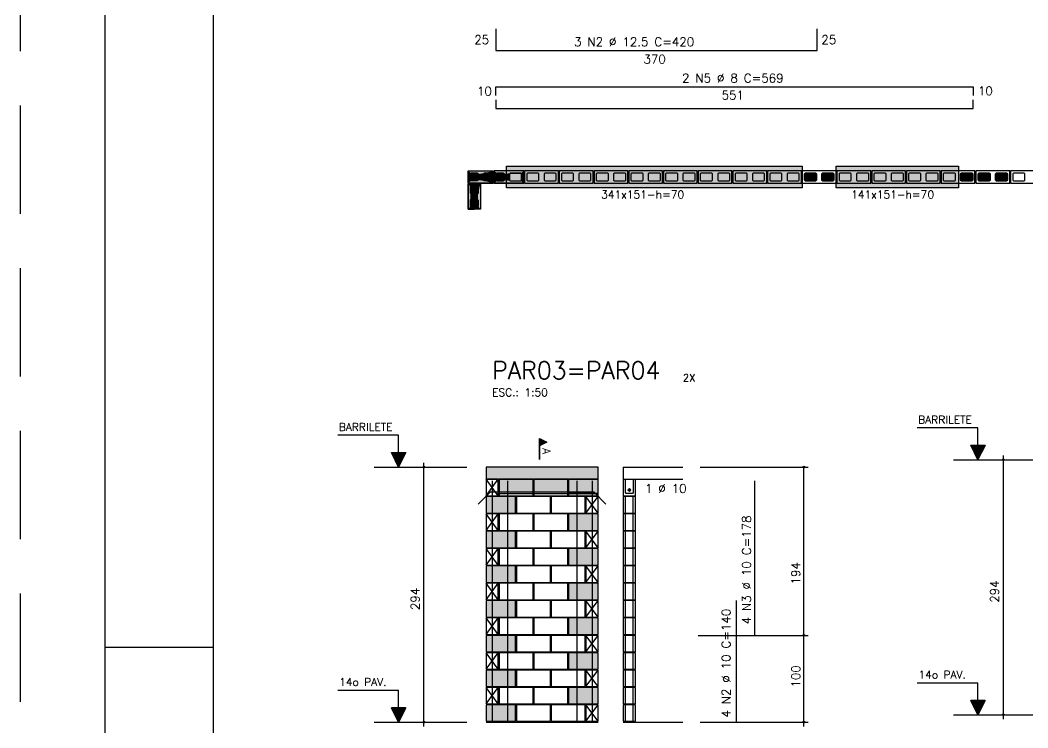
# Model space of a CAD drawing. Extents: x -1 to 122, y -1 to 61.
# Drawn here: x -1.06 to 22.16, y 27.95 to 44.27 of the extents above; entities that cross this region are included whole.
import ezdxf

# ---------------------------------------------------------------- set-up
doc = ezdxf.new("R2010")
doc.units = 0
doc.header["$MEASUREMENT"] = 0
doc.linetypes.add('ESTILO_TQS_0001', pattern=[0.45, 0.3, -0.15])
doc.linetypes.add('HIDDEN', pattern=[0.375, 0.25, -0.125])
doc.layers.get('0').update_dxf_attribs({"linetype": 'CONTINUOUS'})
doc.layers.get('Defpoints').update_dxf_attribs({"linetype": 'CONTINUOUS'})
for name, color, linetype in [('ARQ_FOLHA', 7, 'CONTINUOUS'), ('PENA_01', 1, 'CONTINUOUS'), ('PENA_02', 2, 'CONTINUOUS'), ('PENA_03', 3, 'CONTINUOUS'), ('PENA_05', 5, 'CONTINUOUS'), ('PENA_06', 6, 'CONTINUOUS'), ('PENA_09', 254, 'CONTINUOUS'), ('PENA_11', 252, 'CONTINUOUS'), ('PENA_21', 100, 'CONTINUOUS'), ('PENA_23', 50, 'CONTINUOUS'), ('PENA_27', 21, 'CONTINUOUS')]:
    doc.layers.add(name, color=color, linetype=linetype)
doc.styles.get("Standard").update_dxf_attribs({"font": 'ROMANS.SHX'})

# ---------------------------------------------------------------- blocks, each defined once
blk = doc.blocks.new('FOLHA A1+1 - 1102 X 594')
at = {"layer": 'ARQ_FOLHA', "color": 1}
blk.add_line((-1164, 297), (-1189, 297), dxfattribs=at)
for points in [[(-1189, 0), (0, 0), (0, 594), (-1189, 594)], [(-1164, 10), (-10, 10), (-10, 584), (-1164, 584)]]:
    blk.add_lwpolyline(points, close=True, dxfattribs=at)
at = {"layer": 'Defpoints', "color": 8, "linetype": 'HIDDEN', "ltscale": 100}
blk.add_lwpolyline([(-1208.5, 609.5), (-1208.5, -15.5), (19.5, -15.5), (19.5, 609.5)], close=True, dxfattribs=at)

msp = doc.modelspace()

# ---------------------------------------------------------------- linework, layer by layer
at = {"layer": 'PENA_01', "linetype": 'Continuous'}
for p, q in [((7.097, 33.966), (9.228, 33.966)), ((20.45, 34.135), (22.581, 34.135)), ((9.976, 33.356), (10.756, 33.356)), ((10.776, 33.356), (11.556, 33.356)), ((11.576, 33.356), (12.256, 33.356)), ((20.45, 28.255), (22.581, 28.255)), ((7.097, 28.086), (9.228, 28.086))]:
    msp.add_line(p, q, dxfattribs=at)
at = {"layer": 'PENA_01', "linetype": 'ESTILO_TQS_0001'}
for points in [[(9.492, 40.583), (9.472, 40.563), (9.332, 40.563), (9.312, 40.583), (9.312, 40.723), (9.332, 40.743), (9.472, 40.743), (9.492, 40.723), (9.492, 40.583)], [(9.792, 40.583), (9.772, 40.563), (9.632, 40.563), (9.612, 40.583), (9.612, 40.723), (9.632, 40.743), (9.772, 40.743), (9.792, 40.723), (9.792, 40.583)], [(9.332, 40.263), (9.312, 40.283), (9.312, 40.423), (9.332, 40.443), (9.472, 40.443), (9.492, 40.423), (9.492, 40.283), (9.472, 40.263), (9.332, 40.263)], [(9.332, 39.963), (9.312, 39.983), (9.312, 40.123), (9.332, 40.143), (9.472, 40.143), (9.492, 40.123), (9.492, 39.983), (9.472, 39.963), (9.332, 39.963)]]:
    msp.add_lwpolyline(points, dxfattribs=at)
at = {"layer": 'PENA_01', "linetype": 'Continuous'}
for points in [[(9.932, 40.563), (10.072, 40.563), (10.092, 40.583), (10.092, 40.723), (10.072, 40.743), (9.932, 40.743), (9.912, 40.723), (9.912, 40.583), (9.932, 40.563)], [(10.232, 40.563), (10.472, 40.563), (10.492, 40.583), (10.492, 40.723), (10.472, 40.743), (10.232, 40.743), (10.212, 40.723), (10.212, 40.583), (10.232, 40.563)], [(10.612, 40.583), (10.632, 40.563), (10.872, 40.563), (10.892, 40.583), (10.892, 40.723), (10.872, 40.743), (10.632, 40.743), (10.612, 40.723), (10.612, 40.583)], [(11.012, 40.583), (11.032, 40.563), (11.272, 40.563), (11.292, 40.583), (11.292, 40.723), (11.272, 40.743), (11.032, 40.743), (11.012, 40.723), (11.012, 40.583)], [(11.412, 40.583), (11.432, 40.563), (11.672, 40.563), (11.692, 40.583), (11.692, 40.723), (11.672, 40.743), (11.432, 40.743), (11.412, 40.723), (11.412, 40.583)], [(11.812, 40.583), (11.832, 40.563), (12.072, 40.563), (12.092, 40.583), (12.092, 40.723), (12.072, 40.743), (11.832, 40.743), (11.812, 40.723), (11.812, 40.583)], [(12.212, 40.583), (12.232, 40.563), (12.472, 40.563), (12.492, 40.583), (12.492, 40.723), (12.472, 40.743), (12.232, 40.743), (12.212, 40.723), (12.212, 40.583)], [(12.612, 40.583), (12.632, 40.563), (12.872, 40.563), (12.892, 40.583), (12.892, 40.723), (12.872, 40.743), (12.632, 40.743), (12.612, 40.723), (12.612, 40.583)], [(13.012, 40.583), (13.032, 40.563), (13.272, 40.563), (13.292, 40.583), (13.292, 40.723), (13.272, 40.743), (13.032, 40.743), (13.012, 40.723), (13.012, 40.583)], [(13.412, 40.583), (13.432, 40.563), (13.672, 40.563), (13.692, 40.583), (13.692, 40.723), (13.672, 40.743), (13.432, 40.743), (13.412, 40.723), (13.412, 40.583)], [(13.812, 40.583), (13.832, 40.563), (14.072, 40.563), (14.092, 40.583), (14.092, 40.723), (14.072, 40.743), (13.832, 40.743), (13.812, 40.723), (13.812, 40.583)], [(14.212, 40.583), (14.232, 40.563), (14.472, 40.563), (14.492, 40.583), (14.492, 40.723), (14.472, 40.743), (14.232, 40.743), (14.212, 40.723), (14.212, 40.583)], [(14.612, 40.583), (14.632, 40.563), (14.872, 40.563), (14.892, 40.583), (14.892, 40.723), (14.872, 40.743), (14.632, 40.743), (14.612, 40.723), (14.612, 40.583)], [(15.012, 40.583), (15.032, 40.563), (15.272, 40.563), (15.292, 40.583), (15.292, 40.723), (15.272, 40.743), (15.032, 40.743), (15.012, 40.723), (15.012, 40.583)], [(15.412, 40.583), (15.432, 40.563), (15.672, 40.563), (15.692, 40.583), (15.692, 40.723), (15.672, 40.743), (15.432, 40.743), (15.412, 40.723), (15.412, 40.583)], [(15.812, 40.583), (15.832, 40.563), (16.072, 40.563), (16.092, 40.583), (16.092, 40.723), (16.072, 40.743), (15.832, 40.743), (15.812, 40.723), (15.812, 40.583)], [(16.212, 40.583), (16.232, 40.563), (16.472, 40.563), (16.492, 40.583), (16.492, 40.723), (16.472, 40.743), (16.232, 40.743), (16.212, 40.723), (16.212, 40.583)], [(16.612, 40.583), (16.632, 40.563), (16.872, 40.563), (16.892, 40.583), (16.892, 40.723), (16.872, 40.743), (16.632, 40.743), (16.612, 40.723), (16.612, 40.583)], [(17.012, 40.583), (17.032, 40.563), (17.272, 40.563), (17.292, 40.583), (17.292, 40.723), (17.272, 40.743), (17.032, 40.743), (17.012, 40.723), (17.012, 40.583)], [(17.412, 40.583), (17.432, 40.563), (17.672, 40.563), (17.692, 40.583), (17.692, 40.723), (17.672, 40.743), (17.432, 40.743), (17.412, 40.723), (17.412, 40.583)], [(17.812, 40.583), (17.832, 40.563), (18.072, 40.563), (18.092, 40.583), (18.092, 40.723), (18.072, 40.743), (17.832, 40.743), (17.812, 40.723), (17.812, 40.583)], [(18.212, 40.583), (18.232, 40.563), (18.472, 40.563), (18.492, 40.583), (18.492, 40.723), (18.472, 40.743), (18.232, 40.743), (18.212, 40.723), (18.212, 40.583)], [(18.612, 40.583), (18.632, 40.563), (18.872, 40.563), (18.892, 40.583), (18.892, 40.723), (18.872, 40.743), (18.632, 40.743), (18.612, 40.723), (18.612, 40.583)], [(19.012, 40.583), (19.032, 40.563), (19.272, 40.563), (19.292, 40.583), (19.292, 40.723), (19.272, 40.743), (19.032, 40.743), (19.012, 40.723), (19.012, 40.583)], [(19.412, 40.583), (19.432, 40.563), (19.672, 40.563), (19.692, 40.583), (19.692, 40.723), (19.672, 40.743), (19.432, 40.743), (19.412, 40.723), (19.412, 40.583)], [(19.812, 40.583), (19.832, 40.563), (20.072, 40.563), (20.092, 40.583), (20.092, 40.723), (20.072, 40.743), (19.832, 40.743), (19.812, 40.723), (19.812, 40.583)], [(20.212, 40.583), (20.232, 40.563), (20.472, 40.563), (20.492, 40.583), (20.492, 40.723), (20.472, 40.743), (20.232, 40.743), (20.212, 40.723), (20.212, 40.583)], [(20.612, 40.583), (20.632, 40.563), (20.872, 40.563), (20.892, 40.583), (20.892, 40.723), (20.872, 40.743), (20.632, 40.743), (20.612, 40.723), (20.612, 40.583)], [(21.012, 40.583), (21.032, 40.563), (21.272, 40.563), (21.292, 40.583), (21.292, 40.723), (21.272, 40.743), (21.032, 40.743), (21.012, 40.723), (21.012, 40.583)], [(21.412, 40.583), (21.432, 40.563), (21.672, 40.563), (21.692, 40.583), (21.692, 40.723), (21.672, 40.743), (21.432, 40.743), (21.412, 40.723), (21.412, 40.583)], [(21.812, 40.583), (21.832, 40.563), (22.072, 40.563), (22.092, 40.583), (22.092, 40.723), (22.072, 40.743), (21.832, 40.743), (21.812, 40.723), (21.812, 40.583)]]:
    msp.add_lwpolyline(points, dxfattribs=at)
at = {"layer": 'PENA_02', "linetype": 'Continuous'}
for p, q in [((9.956, 33.686), (9.676, 33.686)), ((9.676, 33.686), (9.676, 33.306)), ((9.956, 33.306), (9.956, 33.686)), ((9.676, 33.306), (9.956, 33.306)), ((12.256, 33.286), (11.976, 33.286)), ((11.976, 33.286), (11.976, 32.906)), ((12.256, 32.906), (12.256, 33.286)), ((9.956, 32.886), (9.676, 32.886)), ((9.676, 32.886), (9.676, 32.506)), ((9.956, 32.506), (9.956, 32.886)), ((11.976, 32.906), (12.256, 32.906)), ((9.676, 32.506), (9.956, 32.506)), ((12.256, 32.486), (11.976, 32.486)), ((11.976, 32.486), (11.976, 32.106)), ((12.256, 32.106), (12.256, 32.486)), ((9.956, 32.086), (9.676, 32.086)), ((9.676, 32.086), (9.676, 31.706)), ((9.956, 31.706), (9.956, 32.086)), ((11.976, 32.106), (12.256, 32.106)), ((9.676, 31.706), (9.956, 31.706)), ((12.256, 31.686), (11.976, 31.686)), ((11.976, 31.686), (11.976, 31.306)), ((12.256, 31.306), (12.256, 31.686)), ((9.956, 31.286), (9.676, 31.286)), ((9.676, 31.286), (9.676, 30.906)), ((9.956, 30.906), (9.956, 31.286)), ((11.976, 31.306), (12.256, 31.306)), ((9.676, 30.906), (9.956, 30.906)), ((12.256, 30.886), (11.976, 30.886)), ((11.976, 30.886), (11.976, 30.506)), ((12.256, 30.506), (12.256, 30.886)), ((9.956, 30.486), (9.676, 30.486)), ((9.676, 30.486), (9.676, 30.106)), ((9.956, 30.106), (9.956, 30.486)), ((11.976, 30.506), (12.256, 30.506)), ((9.676, 30.106), (9.956, 30.106)), ((12.256, 30.086), (11.976, 30.086)), ((11.976, 30.086), (11.976, 29.706)), ((12.256, 29.706), (12.256, 30.086)), ((9.956, 29.686), (9.676, 29.686)), ((9.676, 29.686), (9.676, 29.306)), ((9.956, 29.306), (9.956, 29.686)), ((11.976, 29.706), (12.256, 29.706)), ((9.676, 29.306), (9.956, 29.306)), ((12.256, 29.286), (11.976, 29.286)), ((11.976, 29.286), (11.976, 28.906)), ((12.256, 28.906), (12.256, 29.286)), ((9.956, 28.886), (9.676, 28.886)), ((9.676, 28.886), (9.676, 28.506)), ((9.956, 28.506), (9.956, 28.886)), ((11.976, 28.906), (12.256, 28.906)), ((9.676, 28.506), (9.956, 28.506)), ((12.256, 28.486), (11.976, 28.486)), ((11.976, 28.486), (11.976, 28.106)), ((12.256, 28.106), (12.256, 28.486)), ((11.976, 28.106), (12.256, 28.106)), ((9.676, 28.086), (12.256, 28.086))]:
    msp.add_line(p, q, dxfattribs=at)
for points in [[(9.842, 40.513), (9.262, 40.513), (9.262, 40.793), (9.842, 40.793), (9.842, 40.513)], [(9.862, 40.513), (10.542, 40.513), (10.542, 40.793), (9.862, 40.793), (9.862, 40.513)], [(10.562, 40.513), (11.342, 40.513), (11.342, 40.793), (10.562, 40.793), (10.562, 40.513)], [(11.362, 40.513), (12.142, 40.513), (12.142, 40.793), (11.362, 40.793), (11.362, 40.513)], [(12.162, 40.513), (12.942, 40.513), (12.942, 40.793), (12.162, 40.793), (12.162, 40.513)], [(12.962, 40.513), (13.742, 40.513), (13.742, 40.793), (12.962, 40.793), (12.962, 40.513)], [(13.762, 40.513), (14.542, 40.513), (14.542, 40.793), (13.762, 40.793), (13.762, 40.513)], [(14.562, 40.513), (15.342, 40.513), (15.342, 40.793), (14.562, 40.793), (14.562, 40.513)], [(15.362, 40.513), (16.142, 40.513), (16.142, 40.793), (15.362, 40.793), (15.362, 40.513)], [(16.162, 40.513), (16.942, 40.513), (16.942, 40.793), (16.162, 40.793), (16.162, 40.513)], [(16.962, 40.513), (17.742, 40.513), (17.742, 40.793), (16.962, 40.793), (16.962, 40.513)], [(17.762, 40.513), (18.542, 40.513), (18.542, 40.793), (17.762, 40.793), (17.762, 40.513)], [(18.562, 40.513), (19.342, 40.513), (19.342, 40.793), (18.562, 40.793), (18.562, 40.513)], [(19.362, 40.513), (20.142, 40.513), (20.142, 40.793), (19.362, 40.793), (19.362, 40.513)], [(20.162, 40.513), (20.942, 40.513), (20.942, 40.793), (20.162, 40.793), (20.162, 40.513)], [(20.962, 40.513), (21.742, 40.513), (21.742, 40.793), (20.962, 40.793), (20.962, 40.513)], [(21.762, 40.513), (22.542, 40.513), (22.542, 40.793), (21.762, 40.793), (21.762, 40.513)], [(9.262, 39.913), (9.262, 40.493), (9.542, 40.493), (9.542, 39.913), (9.262, 39.913)], [(9.676, 33.686), (12.256, 33.686), (12.256, 33.966), (9.676, 33.966), (9.676, 33.686)], [(9.976, 33.306), (10.756, 33.306), (10.756, 33.686), (9.976, 33.686), (9.976, 33.306)], [(10.776, 33.306), (11.556, 33.306), (11.556, 33.686), (10.776, 33.686), (10.776, 33.306)], [(11.576, 33.306), (12.256, 33.306), (12.256, 33.686), (11.576, 33.686), (11.576, 33.306)], [(9.676, 32.906), (10.356, 32.906), (10.356, 33.286), (9.676, 33.286), (9.676, 32.906)], [(10.376, 32.906), (11.156, 32.906), (11.156, 33.286), (10.376, 33.286), (10.376, 32.906)], [(11.176, 32.906), (11.956, 32.906), (11.956, 33.286), (11.176, 33.286), (11.176, 32.906)], [(9.976, 32.506), (10.756, 32.506), (10.756, 32.886), (9.976, 32.886), (9.976, 32.506)], [(10.776, 32.506), (11.556, 32.506), (11.556, 32.886), (10.776, 32.886), (10.776, 32.506)], [(11.576, 32.506), (12.256, 32.506), (12.256, 32.886), (11.576, 32.886), (11.576, 32.506)], [(9.676, 32.106), (10.356, 32.106), (10.356, 32.486), (9.676, 32.486), (9.676, 32.106)], [(10.376, 32.106), (11.156, 32.106), (11.156, 32.486), (10.376, 32.486), (10.376, 32.106)], [(11.176, 32.106), (11.956, 32.106), (11.956, 32.486), (11.176, 32.486), (11.176, 32.106)], [(9.976, 31.706), (10.756, 31.706), (10.756, 32.086), (9.976, 32.086), (9.976, 31.706)], [(10.776, 31.706), (11.556, 31.706), (11.556, 32.086), (10.776, 32.086), (10.776, 31.706)], [(11.576, 31.706), (12.256, 31.706), (12.256, 32.086), (11.576, 32.086), (11.576, 31.706)], [(9.676, 31.306), (10.356, 31.306), (10.356, 31.686), (9.676, 31.686), (9.676, 31.306)], [(10.376, 31.306), (11.156, 31.306), (11.156, 31.686), (10.376, 31.686), (10.376, 31.306)], [(11.176, 31.306), (11.956, 31.306), (11.956, 31.686), (11.176, 31.686), (11.176, 31.306)], [(9.976, 30.906), (10.756, 30.906), (10.756, 31.286), (9.976, 31.286), (9.976, 30.906)], [(10.776, 30.906), (11.556, 30.906), (11.556, 31.286), (10.776, 31.286), (10.776, 30.906)], [(11.576, 30.906), (12.256, 30.906), (12.256, 31.286), (11.576, 31.286), (11.576, 30.906)], [(9.676, 30.506), (10.356, 30.506), (10.356, 30.886), (9.676, 30.886), (9.676, 30.506)], [(10.376, 30.506), (11.156, 30.506), (11.156, 30.886), (10.376, 30.886), (10.376, 30.506)], [(11.176, 30.506), (11.956, 30.506), (11.956, 30.886), (11.176, 30.886), (11.176, 30.506)], [(9.976, 30.106), (10.756, 30.106), (10.756, 30.486), (9.976, 30.486), (9.976, 30.106)], [(10.776, 30.106), (11.556, 30.106), (11.556, 30.486), (10.776, 30.486), (10.776, 30.106)], [(11.576, 30.106), (12.256, 30.106), (12.256, 30.486), (11.576, 30.486), (11.576, 30.106)], [(9.676, 29.706), (10.356, 29.706), (10.356, 30.086), (9.676, 30.086), (9.676, 29.706)], [(10.376, 29.706), (11.156, 29.706), (11.156, 30.086), (10.376, 30.086), (10.376, 29.706)], [(11.176, 29.706), (11.956, 29.706), (11.956, 30.086), (11.176, 30.086), (11.176, 29.706)], [(9.976, 29.306), (10.756, 29.306), (10.756, 29.686), (9.976, 29.686), (9.976, 29.306)], [(10.776, 29.306), (11.556, 29.306), (11.556, 29.686), (10.776, 29.686), (10.776, 29.306)], [(11.576, 29.306), (12.256, 29.306), (12.256, 29.686), (11.576, 29.686), (11.576, 29.306)], [(9.676, 28.906), (10.356, 28.906), (10.356, 29.286), (9.676, 29.286), (9.676, 28.906)], [(10.376, 28.906), (11.156, 28.906), (11.156, 29.286), (10.376, 29.286), (10.376, 28.906)], [(11.176, 28.906), (11.956, 28.906), (11.956, 29.286), (11.176, 29.286), (11.176, 28.906)], [(9.976, 28.506), (10.756, 28.506), (10.756, 28.886), (9.976, 28.886), (9.976, 28.506)], [(10.776, 28.506), (11.556, 28.506), (11.556, 28.886), (10.776, 28.886), (10.776, 28.506)], [(11.576, 28.506), (12.256, 28.506), (12.256, 28.886), (11.576, 28.886), (11.576, 28.506)], [(9.676, 28.106), (10.356, 28.106), (10.356, 28.486), (9.676, 28.486), (9.676, 28.106)], [(10.376, 28.106), (11.156, 28.106), (11.156, 28.486), (10.376, 28.486), (10.376, 28.106)], [(11.176, 28.106), (11.956, 28.106), (11.956, 28.486), (11.176, 28.486), (11.176, 28.106)]]:
    msp.add_lwpolyline(points, dxfattribs=at)
for centre, radius in [((21.596, 34.135), 0.02), ((21.596, 34.135), 0.01), ((8.243, 33.966), 0.02), ((8.243, 33.966), 0.01), ((16.996, 33.966), 0.02), ((16.996, 33.966), 0.01), ((16.996, 30.086), 0.02), ((16.996, 30.086), 0.01), ((8.243, 28.086), 0.02), ((16.996, 28.086), 0.02), ((21.596, 28.255), 0.02), ((21.596, 28.255), 0.01), ((8.243, 28.086), 0.01), ((16.996, 28.086), 0.01)]:
    msp.add_circle(centre, radius, dxfattribs=at)
at = {"layer": 'PENA_03', "linetype": 'Continuous'}
for p, q in [((21.009, 34.867), (19.609, 34.867)), ((21.009, 34.467), (21.009, 34.867)), ((21.01, 34.467), (21.01, 34.869)), ((7.656, 34.698), (6.256, 34.698)), ((7.656, 34.298), (7.656, 34.698)), ((7.658, 34.298), (7.658, 34.699)), ((10.909, 34.137), (10.909, 34.623)), ((10.909, 34.623), (11.074, 34.54)), ((10.909, 34.622), (10.909, 34.459)), ((10.909, 34.622), (11.073, 34.54)), ((10.921, 34.617), (10.921, 34.464)), ((10.934, 34.611), (10.934, 34.47)), ((10.947, 34.604), (10.947, 34.477)), ((11.073, 34.54), (10.909, 34.459)), ((11.074, 34.54), (10.909, 34.458)), ((10.909, 34.458), (10.909, 34.137)), ((10.96, 34.598), (10.96, 34.483)), ((10.972, 34.592), (10.972, 34.489)), ((10.985, 34.585), (10.985, 34.496)), ((10.998, 34.579), (10.998, 34.502)), ((11.011, 34.572), (11.011, 34.509)), ((11.023, 34.566), (11.023, 34.515)), ((11.036, 34.56), (11.036, 34.521)), ((11.049, 34.553), (11.049, 34.528)), ((11.062, 34.547), (11.062, 34.534)), ((21.009, 34.135), (20.843, 34.467)), ((20.843, 34.467), (21.009, 34.467)), ((21.009, 34.138), (20.846, 34.466)), ((21.173, 34.466), (20.846, 34.466)), ((21.163, 34.442), (20.856, 34.442)), ((21.15, 34.416), (20.869, 34.416)), ((21.137, 34.391), (20.882, 34.391)), ((21.175, 34.467), (21.009, 34.135)), ((21.173, 34.466), (21.009, 34.138)), ((21.01, 34.467), (21.175, 34.467)), ((7.657, 33.966), (7.491, 34.298)), ((7.491, 34.298), (7.656, 34.298)), ((7.657, 33.969), (7.493, 34.296)), ((7.821, 34.296), (7.493, 34.296)), ((7.81, 34.272), (7.504, 34.272)), ((7.797, 34.247), (7.516, 34.247)), ((7.785, 34.221), (7.529, 34.221)), ((7.772, 34.196), (7.542, 34.196)), ((7.759, 34.17), (7.555, 34.17)), ((7.746, 34.145), (7.568, 34.145)), ((7.823, 34.298), (7.657, 33.966)), ((7.821, 34.296), (7.657, 33.969)), ((7.658, 34.298), (7.823, 34.298)), ((21.124, 34.365), (20.895, 34.365)), ((21.112, 34.34), (20.907, 34.34)), ((21.099, 34.314), (20.92, 34.314)), ((21.086, 34.289), (20.933, 34.289)), ((21.073, 34.263), (20.946, 34.263)), ((21.06, 34.237), (20.958, 34.237)), ((21.048, 34.212), (20.971, 34.212)), ((21.035, 34.186), (20.984, 34.186)), ((21.022, 34.161), (20.997, 34.161)), ((21.596, 28.155), (21.596, 34.235)), ((7.733, 34.119), (7.58, 34.119)), ((7.721, 34.093), (7.593, 34.093)), ((7.708, 34.068), (7.606, 34.068)), ((7.695, 34.042), (7.619, 34.042)), ((7.682, 34.017), (7.631, 34.017)), ((7.67, 33.991), (7.644, 33.991)), ((8.243, 27.985), (8.243, 34.066)), ((12.836, 33.966), (12.836, 33.306)), ((12.836, 33.966), (14.206, 33.966)), ((14.606, 33.966), (17.096, 33.966)), ((16.996, 27.985), (16.996, 33.966)), ((9.676, 33.306), (9.956, 33.686)), ((9.956, 33.306), (9.676, 33.686)), ((12.836, 33.686), (14.206, 33.686)), ((11.976, 32.906), (12.256, 33.286)), ((12.256, 32.906), (11.976, 33.286)), ((12.886, 32.906), (12.886, 33.286)), ((13.066, 32.906), (13.066, 33.286)), ((9.676, 32.506), (9.956, 32.886)), ((9.956, 32.506), (9.676, 32.886)), ((12.886, 32.506), (12.886, 32.886)), ((13.066, 32.506), (13.066, 32.886)), ((11.976, 32.106), (12.256, 32.486)), ((12.256, 32.106), (11.976, 32.486)), ((12.886, 32.106), (12.886, 32.486)), ((13.066, 32.106), (13.066, 32.486)), ((9.676, 31.706), (9.956, 32.086)), ((9.956, 31.706), (9.676, 32.086)), ((12.886, 31.706), (12.886, 32.086)), ((13.066, 31.706), (13.066, 32.086)), ((11.976, 31.306), (12.256, 31.686)), ((12.256, 31.306), (11.976, 31.686)), ((12.886, 31.306), (12.886, 31.686)), ((13.066, 31.306), (13.066, 31.686)), ((9.676, 30.906), (9.956, 31.286)), ((9.956, 30.906), (9.676, 31.286)), ((12.886, 30.906), (12.886, 31.286)), ((13.066, 30.906), (13.066, 31.286)), ((11.976, 30.506), (12.256, 30.886)), ((12.256, 30.506), (11.976, 30.886)), ((12.886, 30.506), (12.886, 30.886)), ((13.066, 30.506), (13.066, 30.886)), ((9.676, 30.106), (9.956, 30.486)), ((9.956, 30.106), (9.676, 30.486)), ((12.886, 30.106), (12.886, 30.486)), ((13.066, 30.106), (13.066, 30.486)), ((11.976, 29.706), (12.256, 30.086)), ((12.256, 29.706), (11.976, 30.086)), ((12.886, 29.706), (12.886, 30.086)), ((13.066, 29.706), (13.066, 30.086)), ((14.564, 30.086), (17.096, 30.086)), ((9.676, 29.306), (9.956, 29.686)), ((9.956, 29.306), (9.676, 29.686)), ((12.886, 29.306), (12.886, 29.686)), ((13.066, 29.306), (13.066, 29.686)), ((11.976, 28.906), (12.256, 29.286)), ((12.256, 28.906), (11.976, 29.286)), ((12.886, 28.906), (12.886, 29.286)), ((13.066, 28.906), (13.066, 29.286)), ((7.656, 28.818), (6.256, 28.818)), ((7.656, 28.418), (7.656, 28.818)), ((7.658, 28.418), (7.658, 28.819)), ((9.676, 28.506), (9.956, 28.886)), ((9.956, 28.506), (9.676, 28.886)), ((12.886, 28.506), (12.886, 28.886)), ((13.066, 28.506), (13.066, 28.886)), ((21.009, 28.987), (19.609, 28.987)), ((21.009, 28.587), (21.009, 28.987)), ((21.01, 28.587), (21.01, 28.989)), ((21.009, 28.255), (20.843, 28.587)), ((20.843, 28.587), (21.009, 28.587)), ((21.009, 28.258), (20.846, 28.586)), ((21.173, 28.586), (20.846, 28.586)), ((21.175, 28.587), (21.009, 28.255)), ((21.173, 28.586), (21.009, 28.258)), ((21.01, 28.587), (21.175, 28.587)), ((7.657, 28.086), (7.491, 28.418)), ((7.491, 28.418), (7.656, 28.418)), ((7.657, 28.089), (7.493, 28.416)), ((7.821, 28.416), (7.493, 28.416)), ((7.81, 28.392), (7.504, 28.392)), ((7.797, 28.367), (7.516, 28.367)), ((7.785, 28.341), (7.529, 28.341)), ((7.823, 28.418), (7.657, 28.086)), ((7.821, 28.416), (7.657, 28.089)), ((7.658, 28.418), (7.823, 28.418)), ((11.976, 28.106), (12.256, 28.486)), ((12.256, 28.106), (11.976, 28.486)), ((12.886, 28.106), (12.886, 28.486)), ((13.066, 28.106), (13.066, 28.486)), ((21.163, 28.562), (20.856, 28.562)), ((21.15, 28.536), (20.869, 28.536)), ((21.137, 28.511), (20.882, 28.511)), ((21.124, 28.485), (20.895, 28.485)), ((21.112, 28.46), (20.907, 28.46)), ((21.099, 28.434), (20.92, 28.434)), ((21.086, 28.409), (20.933, 28.409)), ((21.073, 28.383), (20.946, 28.383)), ((21.06, 28.357), (20.958, 28.357)), ((7.772, 28.316), (7.542, 28.316)), ((7.759, 28.29), (7.555, 28.29)), ((7.746, 28.265), (7.568, 28.265)), ((7.733, 28.239), (7.58, 28.239)), ((7.721, 28.213), (7.593, 28.213)), ((7.708, 28.188), (7.606, 28.188)), ((7.695, 28.162), (7.619, 28.162)), ((7.682, 28.137), (7.631, 28.137)), ((7.67, 28.111), (7.644, 28.111)), ((21.048, 28.332), (20.971, 28.332)), ((21.035, 28.306), (20.984, 28.306)), ((21.022, 28.281), (20.997, 28.281)), ((12.836, 28.086), (14.206, 28.086)), ((14.606, 28.086), (17.096, 28.086))]:
    msp.add_line(p, q, dxfattribs=at)
for points in [[(9.472, 40.743), (9.492, 40.723), (9.492, 40.583), (9.472, 40.563), (9.332, 40.563), (9.312, 40.583), (9.312, 40.723), (9.332, 40.743), (9.472, 40.743)], [(9.772, 40.743), (9.792, 40.723), (9.792, 40.583), (9.772, 40.563), (9.632, 40.563), (9.612, 40.583), (9.612, 40.723), (9.632, 40.743), (9.772, 40.743)], [(10.072, 40.743), (10.092, 40.723), (10.092, 40.583), (10.072, 40.563), (9.932, 40.563), (9.912, 40.583), (9.912, 40.723), (9.932, 40.743), (10.072, 40.743)], [(17.292, 40.583), (17.272, 40.563), (17.032, 40.563), (17.012, 40.583), (17.012, 40.723), (17.032, 40.743), (17.272, 40.743), (17.292, 40.723), (17.292, 40.583)], [(17.692, 40.583), (17.672, 40.563), (17.432, 40.563), (17.412, 40.583), (17.412, 40.723), (17.432, 40.743), (17.672, 40.743), (17.692, 40.723), (17.692, 40.583)], [(20.892, 40.583), (20.872, 40.563), (20.632, 40.563), (20.612, 40.583), (20.612, 40.723), (20.632, 40.743), (20.872, 40.743), (20.892, 40.723), (20.892, 40.583)], [(21.292, 40.583), (21.272, 40.563), (21.032, 40.563), (21.012, 40.583), (21.012, 40.723), (21.032, 40.743), (21.272, 40.743), (21.292, 40.723), (21.292, 40.583)], [(21.692, 40.583), (21.672, 40.563), (21.432, 40.563), (21.412, 40.583), (21.412, 40.723), (21.432, 40.743), (21.672, 40.743), (21.692, 40.723), (21.692, 40.583)], [(9.472, 40.443), (9.492, 40.423), (9.492, 40.283), (9.472, 40.263), (9.332, 40.263), (9.312, 40.283), (9.312, 40.423), (9.332, 40.443), (9.472, 40.443)], [(9.472, 40.143), (9.492, 40.123), (9.492, 39.983), (9.472, 39.963), (9.332, 39.963), (9.312, 39.983), (9.312, 40.123), (9.332, 40.143), (9.472, 40.143)], [(12.836, 33.306), (13.116, 33.306), (13.116, 33.686)], [(13.066, 33.686), (13.066, 33.376), (13.046, 33.356), (12.906, 33.356), (12.886, 33.376), (12.886, 33.686)], [(13, 33.437), (12.998, 33.447), (12.992, 33.455), (12.983, 33.461), (12.972, 33.462), (12.963, 33.458), (12.955, 33.451), (12.951, 33.442), (12.951, 33.432), (12.955, 33.422), (12.963, 33.415), (12.972, 33.412), (12.983, 33.413), (12.992, 33.418), (12.998, 33.427), (13, 33.437)], [(12.836, 32.906), (13.116, 32.906), (13.116, 33.286), (12.836, 33.286), (12.836, 32.906)], [(12.836, 32.506), (13.116, 32.506), (13.116, 32.886), (12.836, 32.886), (12.836, 32.506)], [(12.836, 32.106), (13.116, 32.106), (13.116, 32.486), (12.836, 32.486), (12.836, 32.106)], [(12.836, 31.706), (13.116, 31.706), (13.116, 32.086), (12.836, 32.086), (12.836, 31.706)], [(12.836, 31.306), (13.116, 31.306), (13.116, 31.686), (12.836, 31.686), (12.836, 31.306)], [(12.836, 30.906), (13.116, 30.906), (13.116, 31.286), (12.836, 31.286), (12.836, 30.906)], [(12.836, 30.506), (13.116, 30.506), (13.116, 30.886), (12.836, 30.886), (12.836, 30.506)], [(12.836, 30.106), (13.116, 30.106), (13.116, 30.486), (12.836, 30.486), (12.836, 30.106)], [(12.836, 29.706), (13.116, 29.706), (13.116, 30.086), (12.836, 30.086), (12.836, 29.706)], [(12.836, 29.306), (13.116, 29.306), (13.116, 29.686), (12.836, 29.686), (12.836, 29.306)], [(12.836, 28.906), (13.116, 28.906), (13.116, 29.286), (12.836, 29.286), (12.836, 28.906)], [(12.836, 28.506), (13.116, 28.506), (13.116, 28.886), (12.836, 28.886), (12.836, 28.506)], [(12.836, 28.106), (13.116, 28.106), (13.116, 28.486), (12.836, 28.486), (12.836, 28.106)]]:
    msp.add_lwpolyline(points, dxfattribs=at)
for centre, radius in [((9.402, 40.653), 0.04), ((9.702, 40.653), 0.04), ((10.002, 40.653), 0.04), ((17.152, 40.653), 0.04), ((17.552, 40.653), 0.04), ((20.752, 40.653), 0.04), ((21.152, 40.653), 0.04), ((21.552, 40.653), 0.04), ((9.402, 40.353), 0.04), ((9.402, 40.053), 0.04), ((12.975, 33.437), 0.025)]:
    msp.add_circle(centre, radius, dxfattribs=at)
for points in [[(9.442, 40.653), (9.382, 40.688), (9.365, 40.667)], [(9.442, 40.653), (9.365, 40.667), (9.365, 40.639)], [(9.442, 40.653), (9.365, 40.639), (9.382, 40.618)], [(9.442, 40.653), (9.409, 40.692), (9.382, 40.688)], [(9.442, 40.653), (9.382, 40.618), (9.409, 40.614)], [(9.442, 40.653), (9.433, 40.679), (9.409, 40.692)], [(9.442, 40.653), (9.409, 40.614), (9.433, 40.627)], [(9.442, 40.653), (9.433, 40.627), (9.442, 40.653)], [(9.742, 40.653), (9.682, 40.688), (9.665, 40.667)], [(9.742, 40.653), (9.665, 40.667), (9.665, 40.639)], [(9.742, 40.653), (9.665, 40.639), (9.682, 40.618)], [(9.742, 40.653), (9.709, 40.692), (9.682, 40.688)], [(9.742, 40.653), (9.682, 40.618), (9.709, 40.614)], [(9.742, 40.653), (9.733, 40.679), (9.709, 40.692)], [(9.742, 40.653), (9.709, 40.614), (9.733, 40.627)], [(9.742, 40.653), (9.733, 40.627), (9.742, 40.653)], [(10.042, 40.653), (9.982, 40.688), (9.965, 40.667)], [(10.042, 40.653), (9.965, 40.667), (9.965, 40.639)], [(10.042, 40.653), (9.965, 40.639), (9.982, 40.618)], [(10.042, 40.653), (10.009, 40.692), (9.982, 40.688)], [(10.042, 40.653), (9.982, 40.618), (10.009, 40.614)], [(10.042, 40.653), (10.033, 40.679), (10.009, 40.692)], [(10.042, 40.653), (10.009, 40.614), (10.033, 40.627)], [(10.042, 40.653), (10.033, 40.627), (10.042, 40.653)], [(17.192, 40.653), (17.132, 40.688), (17.115, 40.667)], [(17.192, 40.653), (17.115, 40.667), (17.115, 40.639)], [(17.192, 40.653), (17.115, 40.639), (17.132, 40.618)], [(17.192, 40.653), (17.159, 40.692), (17.132, 40.688)], [(17.192, 40.653), (17.132, 40.618), (17.159, 40.614)], [(17.192, 40.653), (17.183, 40.679), (17.159, 40.692)], [(17.192, 40.653), (17.159, 40.614), (17.183, 40.627)], [(17.192, 40.653), (17.183, 40.627), (17.192, 40.653)], [(17.592, 40.653), (17.532, 40.688), (17.515, 40.667)], [(17.592, 40.653), (17.515, 40.667), (17.515, 40.639)], [(17.592, 40.653), (17.515, 40.639), (17.532, 40.618)], [(17.592, 40.653), (17.559, 40.692), (17.532, 40.688)], [(17.592, 40.653), (17.532, 40.618), (17.559, 40.614)], [(17.592, 40.653), (17.583, 40.679), (17.559, 40.692)], [(17.592, 40.653), (17.559, 40.614), (17.583, 40.627)], [(17.592, 40.653), (17.583, 40.627), (17.592, 40.653)], [(20.792, 40.653), (20.732, 40.688), (20.715, 40.667)], [(20.792, 40.653), (20.715, 40.667), (20.715, 40.639)], [(20.792, 40.653), (20.715, 40.639), (20.732, 40.618)], [(20.792, 40.653), (20.759, 40.692), (20.732, 40.688)], [(20.792, 40.653), (20.732, 40.618), (20.759, 40.614)], [(20.792, 40.653), (20.783, 40.679), (20.759, 40.692)], [(20.792, 40.653), (20.759, 40.614), (20.783, 40.627)], [(20.792, 40.653), (20.783, 40.627), (20.792, 40.653)], [(21.192, 40.653), (21.132, 40.688), (21.115, 40.667)], [(21.192, 40.653), (21.115, 40.667), (21.115, 40.639)], [(21.192, 40.653), (21.115, 40.639), (21.132, 40.618)], [(21.192, 40.653), (21.159, 40.692), (21.132, 40.688)], [(21.192, 40.653), (21.132, 40.618), (21.159, 40.614)], [(21.192, 40.653), (21.183, 40.679), (21.159, 40.692)], [(21.192, 40.653), (21.159, 40.614), (21.183, 40.627)], [(21.192, 40.653), (21.183, 40.627), (21.192, 40.653)], [(21.592, 40.653), (21.532, 40.688), (21.515, 40.667)], [(21.592, 40.653), (21.515, 40.667), (21.515, 40.639)], [(21.592, 40.653), (21.515, 40.639), (21.532, 40.618)], [(21.592, 40.653), (21.559, 40.692), (21.532, 40.688)], [(21.592, 40.653), (21.532, 40.618), (21.559, 40.614)], [(21.592, 40.653), (21.583, 40.679), (21.559, 40.692)], [(21.592, 40.653), (21.559, 40.614), (21.583, 40.627)], [(21.592, 40.653), (21.583, 40.627), (21.592, 40.653)], [(9.442, 40.353), (9.382, 40.388), (9.365, 40.367)], [(9.442, 40.353), (9.365, 40.367), (9.365, 40.339)], [(9.442, 40.353), (9.365, 40.339), (9.382, 40.318)], [(9.442, 40.353), (9.409, 40.392), (9.382, 40.388)], [(9.442, 40.353), (9.382, 40.318), (9.409, 40.314)], [(9.442, 40.353), (9.433, 40.379), (9.409, 40.392)], [(9.442, 40.353), (9.409, 40.314), (9.433, 40.327)], [(9.442, 40.353), (9.433, 40.327), (9.442, 40.353)], [(9.442, 40.053), (9.382, 40.088), (9.365, 40.067)], [(9.442, 40.053), (9.365, 40.067), (9.365, 40.039)], [(9.442, 40.053), (9.365, 40.039), (9.382, 40.018)], [(9.442, 40.053), (9.409, 40.092), (9.382, 40.088)], [(9.442, 40.053), (9.382, 40.018), (9.409, 40.014)], [(9.442, 40.053), (9.433, 40.079), (9.409, 40.092)], [(9.442, 40.053), (9.409, 40.014), (9.433, 40.027)], [(9.442, 40.053), (9.433, 40.027), (9.442, 40.053)], [(13, 33.437), (12.955, 33.451), (12.951, 33.442)], [(13, 33.437), (12.963, 33.458), (12.952, 33.445)], [(13, 33.437), (12.952, 33.445), (12.952, 33.428)], [(13, 33.437), (12.963, 33.458), (12.955, 33.451)], [(13, 33.437), (12.972, 33.462), (12.963, 33.458)], [(13, 33.437), (12.979, 33.461), (12.963, 33.458)], [(13, 33.437), (12.983, 33.461), (12.972, 33.462)], [(13, 33.437), (12.994, 33.453), (12.979, 33.461)], [(13, 33.437), (12.992, 33.455), (12.983, 33.461)], [(13, 33.437), (12.998, 33.447), (12.992, 33.455)], [(13, 33.437), (12.951, 33.442), (12.951, 33.432)], [(13, 33.437), (12.951, 33.432), (12.955, 33.422)], [(13, 33.437), (12.952, 33.428), (12.963, 33.415)], [(13, 33.437), (12.955, 33.422), (12.963, 33.415)], [(13, 33.437), (12.963, 33.415), (12.979, 33.412)], [(13, 33.437), (12.963, 33.415), (12.972, 33.412)], [(13, 33.437), (12.972, 33.412), (12.983, 33.413)], [(13, 33.437), (12.979, 33.412), (12.994, 33.421)], [(13, 33.437), (12.983, 33.413), (12.992, 33.418)], [(13, 33.437), (12.992, 33.418), (12.998, 33.427)], [(13, 33.437), (12.994, 33.421), (13, 33.437)], [(13, 33.437), (12.998, 33.427), (13, 33.437)]]:
    msp.add_solid(points, dxfattribs=at)
at = {"layer": 'PENA_05', "linetype": 'Continuous'}
for p, q in [((9.902, 44.07), (9.902, 43.57)), ((17.302, 43.57), (17.302, 44.07)), ((9.902, 43.57), (17.302, 43.57)), ((9.902, 42.533), (9.902, 42.733)), ((9.902, 42.733), (20.902, 42.733)), ((20.902, 42.733), (20.902, 42.533)), ((9.902, 42.433), (9.902, 42.233)), ((20.902, 42.233), (20.902, 42.433)), ((9.902, 42.233), (20.902, 42.233)), ((15.872, 30.083), (15.872, 33.646)), ((9.493, 33.113), (9.776, 33.396)), ((9.776, 33.396), (12.155, 33.396)), ((12.155, 33.396), (12.438, 33.113)), ((15.446, 28.086), (15.446, 30.886))]:
    msp.add_line(p, q, dxfattribs=at)
for points in [[(9.816, 33.646), (9.816, 28.086)], [(10.166, 33.646), (10.166, 28.086)], [(11.766, 33.646), (11.766, 28.086)], [(12.116, 33.646), (12.116, 28.086)]]:
    msp.add_lwpolyline(points, dxfattribs=at)
at = {"layer": 'PENA_09', "linetype": 'Continuous'}
for points in [[(9.976, 33.356), (10.756, 33.356), (10.756, 33.686), (9.976, 33.686), (9.976, 33.356)], [(10.776, 33.356), (11.556, 33.356), (11.556, 33.686), (10.776, 33.686), (10.776, 33.356)], [(11.576, 33.356), (12.256, 33.356), (12.256, 33.686), (11.576, 33.686), (11.576, 33.356)]]:
    msp.add_lwpolyline(points, dxfattribs=at)
for points in [[(9.976, 33.356), (10.756, 33.356), (10.756, 33.686)], [(9.976, 33.356), (10.756, 33.686), (9.976, 33.686)], [(9.976, 33.356), (9.976, 33.686), (9.976, 33.356)], [(10.776, 33.356), (11.556, 33.356), (11.556, 33.686)], [(10.776, 33.356), (11.556, 33.686), (10.776, 33.686)], [(10.776, 33.356), (10.776, 33.686), (10.776, 33.356)], [(11.576, 33.356), (12.256, 33.356), (12.256, 33.686)], [(11.576, 33.356), (12.256, 33.686), (11.576, 33.686)], [(11.576, 33.356), (11.576, 33.686), (11.576, 33.356)]]:
    msp.add_solid(points, dxfattribs=at)
at = {"layer": 'PENA_11', "linetype": 'Continuous'}
for points in [[(9.472, 40.743), (9.332, 40.563), (9.312, 40.583)], [(9.472, 40.743), (9.312, 40.583), (9.312, 40.723)], [(9.472, 40.743), (9.312, 40.723), (9.332, 40.743)], [(9.472, 40.743), (9.472, 40.563), (9.332, 40.563)], [(9.472, 40.743), (9.332, 40.743), (9.472, 40.743)], [(9.472, 40.743), (9.492, 40.723), (9.492, 40.583)], [(9.472, 40.743), (9.492, 40.583), (9.472, 40.563)], [(9.772, 40.743), (9.632, 40.563), (9.612, 40.583)], [(9.772, 40.743), (9.612, 40.583), (9.612, 40.723)], [(9.772, 40.743), (9.612, 40.723), (9.632, 40.743)], [(9.772, 40.743), (9.772, 40.563), (9.632, 40.563)], [(9.772, 40.743), (9.632, 40.743), (9.772, 40.743)], [(9.772, 40.743), (9.792, 40.723), (9.792, 40.583)], [(9.772, 40.743), (9.792, 40.583), (9.772, 40.563)], [(10.072, 40.743), (9.932, 40.563), (9.912, 40.583)], [(10.072, 40.743), (9.912, 40.583), (9.912, 40.723)], [(10.072, 40.743), (9.912, 40.723), (9.932, 40.743)], [(10.072, 40.743), (10.072, 40.563), (9.932, 40.563)], [(10.072, 40.743), (9.932, 40.743), (10.072, 40.743)], [(10.072, 40.743), (10.092, 40.723), (10.092, 40.583)], [(10.072, 40.743), (10.092, 40.583), (10.072, 40.563)], [(17.292, 40.583), (17.012, 40.723), (17.032, 40.743)], [(17.292, 40.583), (17.012, 40.583), (17.012, 40.723)], [(17.292, 40.583), (17.032, 40.743), (17.272, 40.743)], [(17.292, 40.583), (17.272, 40.743), (17.292, 40.723)], [(17.292, 40.583), (17.292, 40.723), (17.292, 40.583)], [(17.692, 40.583), (17.412, 40.723), (17.432, 40.743)], [(17.692, 40.583), (17.412, 40.583), (17.412, 40.723)], [(17.692, 40.583), (17.432, 40.743), (17.672, 40.743)], [(17.692, 40.583), (17.672, 40.743), (17.692, 40.723)], [(17.692, 40.583), (17.692, 40.723), (17.692, 40.583)], [(20.892, 40.583), (20.612, 40.723), (20.632, 40.743)], [(20.892, 40.583), (20.612, 40.583), (20.612, 40.723)], [(20.892, 40.583), (20.632, 40.743), (20.872, 40.743)], [(20.892, 40.583), (20.872, 40.743), (20.892, 40.723)], [(20.892, 40.583), (20.892, 40.723), (20.892, 40.583)], [(21.292, 40.583), (21.012, 40.723), (21.032, 40.743)], [(21.292, 40.583), (21.012, 40.583), (21.012, 40.723)], [(21.292, 40.583), (21.032, 40.743), (21.272, 40.743)], [(21.292, 40.583), (21.272, 40.743), (21.292, 40.723)], [(21.292, 40.583), (21.292, 40.723), (21.292, 40.583)], [(21.692, 40.583), (21.412, 40.723), (21.432, 40.743)], [(21.692, 40.583), (21.412, 40.583), (21.412, 40.723)], [(21.692, 40.583), (21.432, 40.743), (21.672, 40.743)], [(21.692, 40.583), (21.672, 40.743), (21.692, 40.723)], [(21.692, 40.583), (21.692, 40.723), (21.692, 40.583)], [(9.472, 40.443), (9.332, 40.263), (9.312, 40.283)], [(9.472, 40.443), (9.312, 40.283), (9.312, 40.423)], [(9.472, 40.443), (9.312, 40.423), (9.332, 40.443)], [(9.472, 40.443), (9.472, 40.263), (9.332, 40.263)], [(9.472, 40.443), (9.332, 40.443), (9.472, 40.443)], [(9.472, 40.443), (9.492, 40.423), (9.492, 40.283)], [(9.472, 40.443), (9.492, 40.283), (9.472, 40.263)], [(17.292, 40.583), (17.032, 40.563), (17.012, 40.583)], [(17.292, 40.583), (17.272, 40.563), (17.032, 40.563)], [(17.692, 40.583), (17.432, 40.563), (17.412, 40.583)], [(17.692, 40.583), (17.672, 40.563), (17.432, 40.563)], [(20.892, 40.583), (20.632, 40.563), (20.612, 40.583)], [(20.892, 40.583), (20.872, 40.563), (20.632, 40.563)], [(21.292, 40.583), (21.032, 40.563), (21.012, 40.583)], [(21.292, 40.583), (21.272, 40.563), (21.032, 40.563)], [(21.692, 40.583), (21.432, 40.563), (21.412, 40.583)], [(21.692, 40.583), (21.672, 40.563), (21.432, 40.563)], [(9.472, 40.143), (9.332, 39.963), (9.312, 39.983)], [(9.472, 40.143), (9.312, 39.983), (9.312, 40.123)], [(9.472, 40.143), (9.312, 40.123), (9.332, 40.143)], [(9.472, 40.143), (9.472, 39.963), (9.332, 39.963)], [(9.472, 40.143), (9.332, 40.143), (9.472, 40.143)], [(9.472, 40.143), (9.492, 40.123), (9.492, 39.983)], [(9.472, 40.143), (9.492, 39.983), (9.472, 39.963)], [(9.676, 33.686), (12.256, 33.686), (12.256, 33.966)], [(9.676, 33.686), (12.256, 33.966), (9.676, 33.966)], [(9.676, 33.686), (9.676, 33.966), (9.676, 33.686)]]:
    msp.add_solid(points, dxfattribs=at)
at = {"layer": 'PENA_21', "linetype": 'Continuous'}
for points in [[(9.862, 40.653), (9.912, 40.653), (9.912, 40.723), (9.932, 40.743), (10.072, 40.743), (10.092, 40.723), (10.092, 40.653), (10.212, 40.653), (10.212, 40.723), (10.232, 40.743), (10.472, 40.743), (10.492, 40.723), (10.492, 40.653), (10.542, 40.653), (10.542, 40.793), (9.862, 40.793), (9.862, 40.653)], [(9.862, 40.653), (9.912, 40.653), (9.912, 40.583), (9.932, 40.563), (10.072, 40.563), (10.092, 40.583), (10.092, 40.653), (10.212, 40.653), (10.212, 40.583), (10.232, 40.563), (10.472, 40.563), (10.492, 40.583), (10.492, 40.653), (10.542, 40.653), (10.542, 40.513), (9.862, 40.513), (9.862, 40.653)], [(9.676, 32.906), (10.356, 32.906), (10.356, 33.286), (9.676, 33.286), (9.676, 32.906)], [(11.576, 33.306), (12.256, 33.306), (12.256, 33.356), (11.576, 33.356), (11.576, 33.306)], [(11.576, 32.506), (12.256, 32.506), (12.256, 32.886), (11.576, 32.886), (11.576, 32.506)], [(9.676, 32.106), (10.356, 32.106), (10.356, 32.486), (9.676, 32.486), (9.676, 32.106)], [(11.576, 31.706), (12.256, 31.706), (12.256, 32.086), (11.576, 32.086), (11.576, 31.706)], [(9.676, 31.306), (10.356, 31.306), (10.356, 31.686), (9.676, 31.686), (9.676, 31.306)], [(11.576, 30.906), (12.256, 30.906), (12.256, 31.286), (11.576, 31.286), (11.576, 30.906)], [(9.676, 30.506), (10.356, 30.506), (10.356, 30.886), (9.676, 30.886), (9.676, 30.506)], [(11.576, 30.106), (12.256, 30.106), (12.256, 30.486), (11.576, 30.486), (11.576, 30.106)], [(9.676, 29.706), (10.356, 29.706), (10.356, 30.086), (9.676, 30.086), (9.676, 29.706)], [(11.576, 29.306), (12.256, 29.306), (12.256, 29.686), (11.576, 29.686), (11.576, 29.306)], [(9.676, 28.906), (10.356, 28.906), (10.356, 29.286), (9.676, 29.286), (9.676, 28.906)], [(11.576, 28.506), (12.256, 28.506), (12.256, 28.886), (11.576, 28.886), (11.576, 28.506)], [(9.676, 28.106), (10.356, 28.106), (10.356, 28.486), (9.676, 28.486), (9.676, 28.106)]]:
    msp.add_lwpolyline(points, dxfattribs=at)
for points in [[(10.542, 40.793), (9.862, 40.793), (9.932, 40.743)], [(9.862, 40.793), (9.862, 40.653), (9.912, 40.653)], [(9.862, 40.793), (9.912, 40.653), (9.912, 40.723)], [(9.862, 40.793), (9.912, 40.723), (9.932, 40.743)], [(9.862, 40.513), (9.862, 40.653), (9.912, 40.653)], [(9.862, 40.513), (9.912, 40.653), (9.912, 40.583)], [(10.542, 40.793), (9.932, 40.743), (10.072, 40.743)], [(10.542, 40.793), (10.072, 40.743), (10.092, 40.723)], [(10.542, 40.793), (10.092, 40.723), (10.232, 40.743)], [(10.092, 40.723), (10.212, 40.723), (10.232, 40.743)], [(10.092, 40.723), (10.092, 40.653), (10.212, 40.653)], [(10.092, 40.723), (10.212, 40.653), (10.212, 40.723)], [(10.092, 40.583), (10.092, 40.653), (10.212, 40.653)], [(10.092, 40.583), (10.212, 40.653), (10.212, 40.583)], [(10.542, 40.793), (10.232, 40.743), (10.472, 40.743)], [(10.542, 40.793), (10.472, 40.743), (10.492, 40.723)], [(10.542, 40.793), (10.492, 40.723), (10.542, 40.653)], [(10.542, 40.653), (10.492, 40.723), (10.492, 40.653)], [(10.542, 40.513), (10.492, 40.583), (10.542, 40.653)], [(10.542, 40.653), (10.492, 40.583), (10.492, 40.653)], [(9.862, 40.513), (9.912, 40.583), (9.932, 40.563)], [(10.542, 40.513), (9.862, 40.513), (9.932, 40.563)], [(10.542, 40.513), (9.932, 40.563), (10.072, 40.563)], [(10.542, 40.513), (10.072, 40.563), (10.092, 40.583)], [(10.542, 40.513), (10.092, 40.583), (10.232, 40.563)], [(10.092, 40.583), (10.212, 40.583), (10.232, 40.563)], [(10.542, 40.513), (10.232, 40.563), (10.472, 40.563)], [(10.542, 40.513), (10.472, 40.563), (10.492, 40.583)], [(9.676, 32.906), (10.356, 32.906), (10.356, 33.286)], [(9.676, 32.906), (10.356, 33.286), (9.676, 33.286)], [(9.676, 32.906), (9.676, 33.286), (9.676, 32.906)], [(11.576, 33.306), (12.256, 33.306), (12.256, 33.356)], [(11.576, 33.306), (12.256, 33.356), (11.576, 33.356)], [(11.576, 33.306), (11.576, 33.356), (11.576, 33.306)], [(11.576, 32.506), (12.256, 32.506), (12.256, 32.886)], [(11.576, 32.506), (12.256, 32.886), (11.576, 32.886)], [(11.576, 32.506), (11.576, 32.886), (11.576, 32.506)], [(9.676, 32.106), (10.356, 32.106), (10.356, 32.486)], [(9.676, 32.106), (10.356, 32.486), (9.676, 32.486)], [(9.676, 32.106), (9.676, 32.486), (9.676, 32.106)], [(11.576, 31.706), (12.256, 31.706), (12.256, 32.086)], [(11.576, 31.706), (12.256, 32.086), (11.576, 32.086)], [(11.576, 31.706), (11.576, 32.086), (11.576, 31.706)], [(9.676, 31.306), (10.356, 31.306), (10.356, 31.686)], [(9.676, 31.306), (10.356, 31.686), (9.676, 31.686)], [(9.676, 31.306), (9.676, 31.686), (9.676, 31.306)], [(11.576, 30.906), (12.256, 30.906), (12.256, 31.286)], [(11.576, 30.906), (12.256, 31.286), (11.576, 31.286)], [(11.576, 30.906), (11.576, 31.286), (11.576, 30.906)], [(9.676, 30.506), (10.356, 30.506), (10.356, 30.886)], [(9.676, 30.506), (10.356, 30.886), (9.676, 30.886)], [(9.676, 30.506), (9.676, 30.886), (9.676, 30.506)], [(11.576, 30.106), (12.256, 30.106), (12.256, 30.486)], [(11.576, 30.106), (12.256, 30.486), (11.576, 30.486)], [(11.576, 30.106), (11.576, 30.486), (11.576, 30.106)], [(9.676, 29.706), (10.356, 29.706), (10.356, 30.086)], [(9.676, 29.706), (10.356, 30.086), (9.676, 30.086)], [(9.676, 29.706), (9.676, 30.086), (9.676, 29.706)], [(11.576, 29.306), (12.256, 29.306), (12.256, 29.686)], [(11.576, 29.306), (12.256, 29.686), (11.576, 29.686)], [(11.576, 29.306), (11.576, 29.686), (11.576, 29.306)], [(9.676, 28.906), (10.356, 28.906), (10.356, 29.286)], [(9.676, 28.906), (10.356, 29.286), (9.676, 29.286)], [(9.676, 28.906), (9.676, 29.286), (9.676, 28.906)], [(11.576, 28.506), (12.256, 28.506), (12.256, 28.886)], [(11.576, 28.506), (12.256, 28.886), (11.576, 28.886)], [(11.576, 28.506), (11.576, 28.886), (11.576, 28.506)], [(9.676, 28.106), (10.356, 28.106), (10.356, 28.486)], [(9.676, 28.106), (10.356, 28.486), (9.676, 28.486)], [(9.676, 28.106), (9.676, 28.486), (9.676, 28.106)]]:
    msp.add_solid(points, dxfattribs=at)
at = {"layer": 'PENA_23', "linetype": 'Continuous'}
for points in [[(10.142, 40.903), (16.962, 40.903), (16.962, 40.403), (10.142, 40.403), (10.142, 40.903)], [(10.142, 40.903), (16.962, 40.903), (16.962, 40.403), (10.142, 40.403), (10.142, 40.903)], [(17.742, 40.903), (20.562, 40.903), (20.562, 40.403), (17.742, 40.403), (17.742, 40.903)], [(17.742, 40.903), (20.562, 40.903), (20.562, 40.403), (17.742, 40.403), (17.742, 40.903)]]:
    msp.add_lwpolyline(points, dxfattribs=at)
for points in [[(10.142, 40.903), (16.962, 40.903), (16.962, 40.403)], [(10.142, 40.903), (16.962, 40.403), (10.142, 40.403)], [(10.142, 40.903), (10.142, 40.403), (10.142, 40.903)], [(10.142, 40.903), (16.962, 40.903), (16.962, 40.403)], [(10.142, 40.903), (16.962, 40.403), (10.142, 40.403)], [(10.142, 40.903), (10.142, 40.403), (10.142, 40.903)], [(17.742, 40.903), (20.562, 40.903), (20.562, 40.403)], [(17.742, 40.903), (20.562, 40.403), (17.742, 40.403)], [(17.742, 40.903), (17.742, 40.403), (17.742, 40.903)], [(17.742, 40.903), (20.562, 40.903), (20.562, 40.403)], [(17.742, 40.903), (20.562, 40.403), (17.742, 40.403)], [(17.742, 40.903), (17.742, 40.403), (17.742, 40.903)]]:
    msp.add_solid(points, dxfattribs=at)
at = {"layer": 'PENA_27', "linetype": 'Continuous'}
for points in [[(9.262, 40.793), (9.842, 40.793), (9.842, 40.653), (9.792, 40.653), (9.792, 40.723), (9.772, 40.743), (9.632, 40.743), (9.612, 40.723), (9.612, 40.653), (9.492, 40.653), (9.492, 40.723), (9.472, 40.743), (9.332, 40.743), (9.312, 40.723), (9.312, 40.653), (9.262, 40.653), (9.262, 40.793)], [(9.262, 40.513), (9.842, 40.513), (9.842, 40.653), (9.792, 40.653), (9.792, 40.583), (9.772, 40.563), (9.632, 40.563), (9.612, 40.583), (9.612, 40.653), (9.492, 40.653), (9.492, 40.583), (9.472, 40.563), (9.332, 40.563), (9.312, 40.583), (9.312, 40.653), (9.262, 40.653), (9.262, 40.513)], [(9.262, 40.493), (9.262, 39.913), (9.402, 39.913), (9.402, 39.963), (9.332, 39.963), (9.312, 39.983), (9.312, 40.123), (9.332, 40.143), (9.402, 40.143), (9.402, 40.263), (9.332, 40.263), (9.312, 40.283), (9.312, 40.423), (9.332, 40.443), (9.402, 40.443), (9.402, 40.493), (9.262, 40.493)], [(9.542, 40.493), (9.542, 39.913), (9.402, 39.913), (9.402, 39.963), (9.472, 39.963), (9.492, 39.983), (9.492, 40.123), (9.472, 40.143), (9.402, 40.143), (9.402, 40.263), (9.472, 40.263), (9.492, 40.283), (9.492, 40.423), (9.472, 40.443), (9.402, 40.443), (9.402, 40.493), (9.542, 40.493)]]:
    msp.add_lwpolyline(points, dxfattribs=at)
for points in [[(9.312, 40.723), (9.262, 40.793), (9.332, 40.743)], [(9.262, 40.793), (9.842, 40.793), (9.332, 40.743)], [(9.262, 40.653), (9.262, 40.793), (9.312, 40.653)], [(9.262, 40.793), (9.312, 40.723), (9.312, 40.653)], [(9.262, 40.653), (9.262, 40.513), (9.312, 40.653)], [(9.262, 40.513), (9.312, 40.583), (9.312, 40.653)], [(9.842, 40.793), (9.472, 40.743), (9.332, 40.743)], [(9.472, 40.743), (9.842, 40.793), (9.492, 40.723)], [(9.842, 40.793), (9.632, 40.743), (9.492, 40.723)], [(9.492, 40.723), (9.632, 40.743), (9.492, 40.653)], [(9.632, 40.743), (9.612, 40.723), (9.492, 40.653)], [(9.492, 40.653), (9.612, 40.723), (9.612, 40.653)], [(9.492, 40.583), (9.632, 40.563), (9.492, 40.653)], [(9.632, 40.563), (9.612, 40.583), (9.492, 40.653)], [(9.492, 40.653), (9.612, 40.583), (9.612, 40.653)], [(9.772, 40.743), (9.632, 40.743), (9.842, 40.793)], [(9.792, 40.723), (9.772, 40.743), (9.842, 40.793)], [(9.842, 40.653), (9.792, 40.653), (9.842, 40.793)], [(9.792, 40.653), (9.792, 40.723), (9.842, 40.793)], [(9.842, 40.653), (9.792, 40.653), (9.842, 40.513)], [(9.792, 40.653), (9.792, 40.583), (9.842, 40.513)], [(9.312, 40.583), (9.262, 40.513), (9.332, 40.563)], [(9.262, 40.513), (9.842, 40.513), (9.332, 40.563)], [(9.402, 40.493), (9.262, 40.493), (9.332, 40.443)], [(9.332, 40.443), (9.262, 40.493), (9.312, 40.423)], [(9.262, 40.493), (9.312, 40.123), (9.312, 40.423)], [(9.262, 40.493), (9.312, 39.983), (9.312, 40.123)], [(9.262, 39.913), (9.312, 39.983), (9.262, 40.493)], [(9.312, 40.423), (9.312, 40.123), (9.312, 40.283)], [(9.842, 40.513), (9.472, 40.563), (9.332, 40.563)], [(9.402, 40.443), (9.402, 40.493), (9.332, 40.443)], [(9.472, 40.443), (9.402, 40.443), (9.542, 40.493)], [(9.402, 40.443), (9.402, 40.493), (9.542, 40.493)], [(9.472, 40.563), (9.842, 40.513), (9.492, 40.583)], [(9.492, 40.423), (9.472, 40.443), (9.542, 40.493)], [(9.842, 40.513), (9.632, 40.563), (9.492, 40.583)], [(9.492, 40.283), (9.542, 40.493), (9.492, 40.123)], [(9.492, 40.123), (9.542, 40.493), (9.492, 39.983)], [(9.542, 40.493), (9.542, 39.913), (9.492, 39.983)], [(9.492, 40.283), (9.492, 40.423), (9.542, 40.493)], [(9.772, 40.563), (9.632, 40.563), (9.842, 40.513)], [(9.792, 40.583), (9.772, 40.563), (9.842, 40.513)], [(9.312, 40.123), (9.332, 40.143), (9.312, 40.283)], [(9.312, 40.283), (9.332, 40.143), (9.332, 40.263)], [(9.332, 40.143), (9.402, 40.143), (9.332, 40.263)], [(9.332, 40.263), (9.402, 40.143), (9.402, 40.263)], [(9.402, 40.143), (9.472, 40.263), (9.472, 40.143)], [(9.402, 40.143), (9.402, 40.263), (9.472, 40.263)], [(9.472, 40.263), (9.492, 40.283), (9.472, 40.143)], [(9.472, 40.143), (9.492, 40.283), (9.492, 40.123)], [(9.262, 39.913), (9.332, 39.963), (9.312, 39.983)], [(9.402, 39.913), (9.332, 39.963), (9.262, 39.913)], [(9.402, 39.913), (9.402, 39.963), (9.332, 39.963)], [(9.542, 39.913), (9.402, 39.913), (9.472, 39.963)], [(9.472, 39.963), (9.402, 39.913), (9.402, 39.963)], [(9.492, 39.983), (9.542, 39.913), (9.472, 39.963)]]:
    msp.add_solid(points, dxfattribs=at)

# ---------------------------------------------------------------- block references
at = {"xscale": 0.09999999999999938, "yscale": 0.09999999999999938, "zscale": 0.09999999999999938}
msp.add_blockref('FOLHA A1+1 - 1102 X 594', (119.786, 0.102), dxfattribs=at)

# ---------------------------------------------------------------- texts
at = {"layer": 'PENA_02', "linetype": 'Continuous'}
msp.add_text('2X', height=0.17, dxfattribs=at).set_placement((14.21, 35.94))
at = {"layer": 'PENA_03', "linetype": 'Continuous'}
for s, height, p in [('25', 0.2, (9.402, 43.72)), ('25', 0.2, (17.402, 43.72)), ('3 N2 %%c 12.5 C=420', 0.2, (11.702, 43.67)), ('370', 0.2, (13.302, 43.27)), ('2 N5 %%c 8 C=569', 0.2, (14.191, 42.833)), ('10', 0.2, (9.464, 42.534)), ('10', 0.2, (21.01, 42.537)), ('551', 0.2, (15.102, 42.441)), ('341x151-h=70', 0.18, (12.325, 40.159)), ('141x151-h=70', 0.18, (18.085, 40.159)), ('ESC.: 1:50', 0.18, (9.816, 35.596)), ('BARRILETE', 0.18, (19.634, 34.969)), ('BARRILETE', 0.18, (6.282, 34.8)), ('1 %%c 10', 0.2, (13.336, 33.37)), ('14o PAV.', 0.18, (19.639, 29.089)), ('14o PAV.', 0.18, (6.286, 28.92))]:
    msp.add_text(s, height=height, dxfattribs=at).set_placement(p)
for s, height, rotation, p in [('A', 0.18, 270, (10.976, 34.405)), ('4 N3 %%c 10 C=178', 0.2, 90, (15.778, 30.338)), ('194', 0.2, 90, (16.91, 31.258)), ('294', 0.2, 90, (8.141, 30.667)), ('294', 0.2, 90, (21.494, 30.837)), ('4 N2 %%c 10 C=140', 0.2, 90, (15.305, 28.188)), ('100', 0.2, 90, (16.912, 28.882))]:
    msp.add_text(s, height=height, rotation=rotation, dxfattribs=at).set_placement(p)
at = {"layer": 'PENA_06', "linetype": 'Continuous'}
msp.add_text('PAR03=PAR04', height=0.4, dxfattribs=at).set_placement((9.816, 35.996))

doc.saveas('drawing.dxf')
